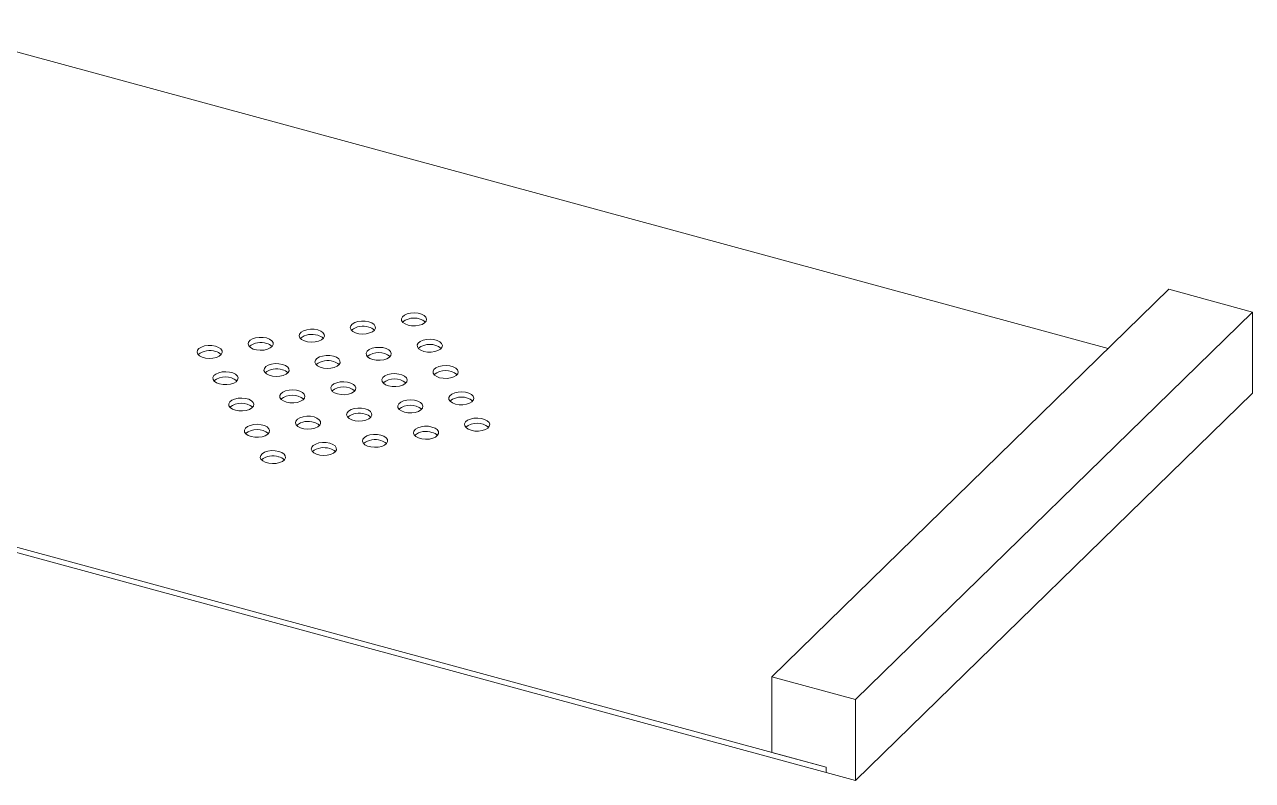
# Model space of a CAD drawing. Header units: millimetres. Extents: x 173 to 1125, y 0 to 736.
# Drawn here: x 1008.3 to 1125.2, y 155 to 227 of the extents above; entities that cross this region are included whole.
import ezdxf

# ---------------------------------------------------------------- set-up
doc = ezdxf.new("R2010")
doc.units = ezdxf.units.MM

msp = doc.modelspace()

# ---------------------------------------------------------------- linework, layer by layer
at = {"color": 7, "linetype": 'Continuous', "lineweight": 15}
for p, q in [((998.01, 226.99), (1111.5, 196.15)), ((1117.27, 201.78), (1079.47, 164.88)), ((1125.23, 199.61), (1117.27, 201.78)), ((1125.23, 199.61), (1087.43, 162.72)), ((1125.23, 191.9), (1125.23, 199.61)), ((1125.23, 191.9), (1087.43, 155)), ((960.21, 190.09), (1084.65, 156.27)), ((960.21, 189.58), (1084.65, 155.76)), ((1079.47, 164.88), (1079.47, 157.68)), ((1087.43, 162.72), (1079.47, 164.88)), ((1087.43, 155), (1087.43, 162.72)), ((1079.47, 157.68), (1084.65, 156.27)), ((1084.65, 156.27), (1084.65, 155.76)), ((1084.65, 155.76), (1087.43, 155))]:
    msp.add_line(p, q, dxfattribs=at)
at = {"color": 7, "linetype": 'Continuous', "lineweight": 15, "flags": 128}
for points in [[(1044.84, 198.37), (1045.17, 198.31), (1045.53, 198.3), (1045.88, 198.35), (1046.18, 198.44), (1046.41, 198.58), (1046.56, 198.75), (1046.6, 198.94), (1046.53, 199.12), (1046.36, 199.28), (1046.11, 199.41), (1045.79, 199.5), (1045.44, 199.53), (1045.08, 199.51), (1044.76, 199.44), (1044.49, 199.32), (1044.3, 199.16), (1044.2, 198.98), (1044.22, 198.8), (1044.34, 198.62), (1044.55, 198.48), (1044.84, 198.37)], [(1036.23, 197.91), (1035.89, 197.97), (1035.53, 197.98), (1035.19, 197.93), (1034.88, 197.83), (1034.65, 197.69), (1034.51, 197.52), (1034.47, 197.34), (1034.54, 197.16), (1034.7, 197), (1034.96, 196.87), (1035.27, 196.78), (1035.62, 196.75), (1035.98, 196.77), (1036.31, 196.84), (1036.58, 196.96), (1036.77, 197.12), (1036.86, 197.3), (1036.85, 197.48), (1036.73, 197.65), (1036.52, 197.8), (1036.23, 197.91)], [(1041.09, 198.68), (1040.75, 198.75), (1040.4, 198.75), (1040.05, 198.7), (1039.75, 198.61), (1039.52, 198.47), (1039.37, 198.3), (1039.33, 198.11), (1039.4, 197.93), (1039.57, 197.77), (1039.82, 197.64), (1040.14, 197.55), (1040.49, 197.52), (1040.84, 197.54), (1041.17, 197.62), (1041.44, 197.74), (1041.63, 197.89), (1041.72, 198.07), (1041.71, 198.25), (1041.59, 198.43), (1041.38, 198.58), (1041.09, 198.68)], [(1026.5, 196.36), (1026.16, 196.42), (1025.8, 196.43), (1025.46, 196.38), (1025.16, 196.28), (1024.92, 196.14), (1024.78, 195.97), (1024.74, 195.79), (1024.81, 195.61), (1024.97, 195.45), (1025.23, 195.32), (1025.54, 195.23), (1025.9, 195.2), (1026.25, 195.22), (1026.58, 195.29), (1026.85, 195.41), (1027.04, 195.57), (1027.13, 195.75), (1027.12, 195.93), (1027, 196.1), (1026.79, 196.25), (1026.5, 196.36)], [(1031.36, 197.14), (1031.03, 197.2), (1030.67, 197.2), (1030.32, 197.16), (1030.02, 197.06), (1029.79, 196.92), (1029.64, 196.75), (1029.6, 196.57), (1029.67, 196.38), (1029.84, 196.22), (1030.09, 196.09), (1030.41, 196.01), (1030.76, 195.97), (1031.12, 195.99), (1031.44, 196.07), (1031.71, 196.19), (1031.9, 196.34), (1032, 196.52), (1031.98, 196.7), (1031.86, 196.88), (1031.65, 197.03), (1031.36, 197.14)], [(1046.34, 195.86), (1046.68, 195.8), (1047.03, 195.79), (1047.38, 195.84), (1047.68, 195.94), (1047.92, 196.08), (1048.06, 196.25), (1048.1, 196.43), (1048.03, 196.61), (1047.86, 196.78), (1047.61, 196.91), (1047.3, 196.99), (1046.94, 197.03), (1046.59, 197), (1046.26, 196.93), (1045.99, 196.81), (1045.8, 196.65), (1045.71, 196.48), (1045.72, 196.29), (1045.84, 196.12), (1046.05, 195.97), (1046.34, 195.86)], [(1037.73, 195.41), (1037.39, 195.47), (1037.04, 195.47), (1036.69, 195.42), (1036.39, 195.33), (1036.16, 195.19), (1036.01, 195.02), (1035.97, 194.84), (1036.04, 194.65), (1036.21, 194.49), (1036.46, 194.36), (1036.78, 194.28), (1037.13, 194.24), (1037.48, 194.26), (1037.81, 194.34), (1038.08, 194.46), (1038.27, 194.61), (1038.36, 194.79), (1038.35, 194.97), (1038.23, 195.15), (1038.02, 195.3), (1037.73, 195.41)], [(1041.48, 195.09), (1041.81, 195.03), (1042.17, 195.02), (1042.52, 195.07), (1042.82, 195.16), (1043.05, 195.3), (1043.2, 195.47), (1043.23, 195.66), (1043.17, 195.84), (1043, 196), (1042.75, 196.13), (1042.43, 196.22), (1042.08, 196.25), (1041.72, 196.23), (1041.4, 196.16), (1041.13, 196.04), (1040.94, 195.88), (1040.84, 195.7), (1040.86, 195.52), (1040.98, 195.34), (1041.19, 195.2), (1041.48, 195.09)], [(1032.87, 194.63), (1032.53, 194.69), (1032.17, 194.7), (1031.83, 194.65), (1031.52, 194.55), (1031.29, 194.41), (1031.15, 194.24), (1031.11, 194.06), (1031.18, 193.88), (1031.34, 193.72), (1031.6, 193.59), (1031.91, 193.5), (1032.26, 193.47), (1032.62, 193.49), (1032.95, 193.56), (1033.22, 193.68), (1033.41, 193.84), (1033.5, 194.02), (1033.49, 194.2), (1033.37, 194.37), (1033.16, 194.52), (1032.87, 194.63)], [(1047.84, 193.36), (1048.18, 193.3), (1048.54, 193.29), (1048.88, 193.34), (1049.19, 193.43), (1049.42, 193.57), (1049.56, 193.74), (1049.6, 193.93), (1049.54, 194.11), (1049.37, 194.27), (1049.12, 194.4), (1048.8, 194.49), (1048.45, 194.52), (1048.09, 194.5), (1047.76, 194.43), (1047.49, 194.31), (1047.3, 194.15), (1047.21, 193.97), (1047.22, 193.79), (1047.34, 193.61), (1047.56, 193.47), (1047.84, 193.36)], [(1026.88, 192.76), (1027.22, 192.7), (1027.58, 192.7), (1027.92, 192.74), (1028.23, 192.84), (1028.46, 192.98), (1028.6, 193.15), (1028.64, 193.33), (1028.58, 193.51), (1028.41, 193.68), (1028.16, 193.81), (1027.84, 193.89), (1027.49, 193.93), (1027.13, 193.91), (1026.8, 193.83), (1026.53, 193.71), (1026.34, 193.56), (1026.25, 193.38), (1026.26, 193.19), (1026.38, 193.02), (1026.6, 192.87), (1026.88, 192.76)], [(1038.12, 191.81), (1038.45, 191.75), (1038.81, 191.74), (1039.16, 191.79), (1039.46, 191.89), (1039.69, 192.03), (1039.83, 192.19), (1039.87, 192.38), (1039.81, 192.56), (1039.64, 192.72), (1039.39, 192.85), (1039.07, 192.94), (1038.72, 192.97), (1038.36, 192.95), (1038.04, 192.88), (1037.77, 192.76), (1037.58, 192.6), (1037.48, 192.42), (1037.5, 192.24), (1037.62, 192.06), (1037.83, 191.92), (1038.12, 191.81)], [(1042.98, 192.58), (1043.32, 192.52), (1043.67, 192.51), (1044.02, 192.56), (1044.32, 192.66), (1044.56, 192.8), (1044.7, 192.97), (1044.74, 193.15), (1044.67, 193.33), (1044.5, 193.5), (1044.25, 193.63), (1043.94, 193.71), (1043.58, 193.75), (1043.23, 193.72), (1042.9, 193.65), (1042.63, 193.53), (1042.44, 193.37), (1042.35, 193.2), (1042.36, 193.01), (1042.48, 192.84), (1042.69, 192.69), (1042.98, 192.58)], [(1033.25, 191.03), (1033.59, 190.97), (1033.95, 190.96), (1034.29, 191.01), (1034.59, 191.11), (1034.83, 191.25), (1034.97, 191.42), (1035.01, 191.6), (1034.94, 191.78), (1034.78, 191.95), (1034.52, 192.08), (1034.21, 192.16), (1033.86, 192.2), (1033.5, 192.18), (1033.17, 192.1), (1032.9, 191.98), (1032.71, 191.83), (1032.62, 191.65), (1032.63, 191.46), (1032.75, 191.29), (1032.96, 191.14), (1033.25, 191.03)], [(1049.35, 190.85), (1049.69, 190.79), (1050.04, 190.78), (1050.39, 190.83), (1050.69, 190.93), (1050.92, 191.07), (1051.07, 191.24), (1051.11, 191.42), (1051.04, 191.6), (1050.87, 191.76), (1050.62, 191.89), (1050.3, 191.98), (1049.95, 192.02), (1049.6, 191.99), (1049.27, 191.92), (1049, 191.8), (1048.81, 191.64), (1048.71, 191.47), (1048.73, 191.28), (1048.85, 191.11), (1049.06, 190.96), (1049.35, 190.85)], [(1028.39, 190.26), (1028.73, 190.2), (1029.08, 190.19), (1029.43, 190.24), (1029.73, 190.34), (1029.96, 190.48), (1030.11, 190.64), (1030.15, 190.83), (1030.08, 191.01), (1029.91, 191.17), (1029.66, 191.3), (1029.34, 191.39), (1028.99, 191.42), (1028.64, 191.4), (1028.31, 191.33), (1028.04, 191.21), (1027.85, 191.05), (1027.76, 190.87), (1027.77, 190.69), (1027.89, 190.52), (1028.1, 190.37), (1028.39, 190.26)], [(1044.48, 190.08), (1044.82, 190.02), (1045.18, 190.01), (1045.52, 190.06), (1045.83, 190.15), (1046.06, 190.29), (1046.2, 190.46), (1046.24, 190.65), (1046.18, 190.83), (1046.01, 190.99), (1045.76, 191.12), (1045.44, 191.21), (1045.09, 191.24), (1044.73, 191.22), (1044.4, 191.15), (1044.13, 191.03), (1043.94, 190.87), (1043.85, 190.69), (1043.86, 190.51), (1043.98, 190.33), (1044.2, 190.19), (1044.48, 190.08)], [(1035.88, 189.62), (1035.54, 189.68), (1035.18, 189.69), (1034.83, 189.64), (1034.53, 189.54), (1034.3, 189.4), (1034.16, 189.23), (1034.12, 189.05), (1034.18, 188.87), (1034.35, 188.71), (1034.6, 188.58), (1034.92, 188.49), (1035.27, 188.46), (1035.63, 188.48), (1035.95, 188.55), (1036.23, 188.67), (1036.42, 188.83), (1036.51, 189.01), (1036.49, 189.19), (1036.38, 189.36), (1036.16, 189.51), (1035.88, 189.62)], [(1040.74, 190.39), (1040.4, 190.46), (1040.04, 190.46), (1039.7, 190.41), (1039.4, 190.32), (1039.16, 190.18), (1039.02, 190.01), (1038.98, 189.82), (1039.05, 189.64), (1039.21, 189.48), (1039.47, 189.35), (1039.78, 189.26), (1040.14, 189.23), (1040.49, 189.25), (1040.82, 189.33), (1041.09, 189.45), (1041.28, 189.6), (1041.37, 189.78), (1041.36, 189.96), (1041.24, 190.14), (1041.03, 190.29), (1040.74, 190.39)], [(1050.85, 188.35), (1051.19, 188.28), (1051.55, 188.28), (1051.89, 188.33), (1052.19, 188.42), (1052.43, 188.56), (1052.57, 188.73), (1052.61, 188.92), (1052.54, 189.1), (1052.38, 189.26), (1052.12, 189.39), (1051.81, 189.48), (1051.46, 189.51), (1051.1, 189.49), (1050.77, 189.42), (1050.5, 189.3), (1050.31, 189.14), (1050.22, 188.96), (1050.23, 188.78), (1050.35, 188.6), (1050.56, 188.45), (1050.85, 188.35)], [(1029.89, 187.75), (1030.23, 187.69), (1030.59, 187.69), (1030.93, 187.73), (1031.23, 187.83), (1031.47, 187.97), (1031.61, 188.14), (1031.65, 188.32), (1031.58, 188.5), (1031.42, 188.67), (1031.16, 188.8), (1030.85, 188.88), (1030.5, 188.92), (1030.14, 188.9), (1029.81, 188.82), (1029.54, 188.7), (1029.35, 188.55), (1029.26, 188.37), (1029.27, 188.18), (1029.39, 188.01), (1029.6, 187.86), (1029.89, 187.75)], [(1047.11, 188.66), (1046.77, 188.73), (1046.41, 188.73), (1046.07, 188.68), (1045.76, 188.59), (1045.53, 188.45), (1045.39, 188.28), (1045.35, 188.09), (1045.41, 187.91), (1045.58, 187.75), (1045.84, 187.62), (1046.15, 187.53), (1046.5, 187.5), (1046.86, 187.52), (1047.19, 187.59), (1047.46, 187.71), (1047.65, 187.87), (1047.74, 188.05), (1047.73, 188.23), (1047.61, 188.41), (1047.4, 188.56), (1047.11, 188.66)], [(1037.38, 187.12), (1037.04, 187.18), (1036.68, 187.18), (1036.34, 187.14), (1036.04, 187.04), (1035.8, 186.9), (1035.66, 186.73), (1035.62, 186.55), (1035.69, 186.36), (1035.85, 186.2), (1036.11, 186.07), (1036.42, 185.99), (1036.78, 185.95), (1037.13, 185.97), (1037.46, 186.05), (1037.73, 186.17), (1037.92, 186.32), (1038.01, 186.5), (1038, 186.68), (1037.88, 186.86), (1037.67, 187.01), (1037.38, 187.12)], [(1042.24, 187.89), (1041.91, 187.95), (1041.55, 187.96), (1041.2, 187.91), (1040.9, 187.81), (1040.67, 187.67), (1040.52, 187.5), (1040.48, 187.32), (1040.55, 187.14), (1040.72, 186.98), (1040.97, 186.85), (1041.29, 186.76), (1041.64, 186.73), (1041.99, 186.75), (1042.32, 186.82), (1042.59, 186.94), (1042.78, 187.1), (1042.88, 187.27), (1042.86, 187.46), (1042.74, 187.63), (1042.53, 187.78), (1042.24, 187.89)], [(1032.52, 186.34), (1032.18, 186.4), (1031.82, 186.41), (1031.47, 186.36), (1031.17, 186.26), (1030.94, 186.12), (1030.8, 185.95), (1030.76, 185.77), (1030.82, 185.59), (1030.99, 185.43), (1031.24, 185.3), (1031.56, 185.21), (1031.91, 185.18), (1032.27, 185.2), (1032.59, 185.27), (1032.87, 185.39), (1033.06, 185.55), (1033.15, 185.73), (1033.13, 185.91), (1033.02, 186.08), (1032.8, 186.23), (1032.52, 186.34)]]:
    msp.add_lwpolyline(points, dxfattribs=at)
at = {"color": 7, "linetype": 'Continuous', "lineweight": 15}
for centre, radius, start, end in [((1045.4, 197.29), 1.75, 51.4538, 128.5462), ((1040.53, 196.54), 1.73, 70.9103, 128.9755), ((1040.89, 197.17), 1.02, 44.1744, 78.6488), ((1030.8, 194.99), 1.73, 70.9103, 128.9755), ((1031.16, 195.62), 1.02, 44.1744, 78.6488), ((1035.66, 195.76), 1.73, 70.9103, 128.9755), ((1036.03, 196.4), 1.02, 44.1744, 78.6488), ((1046.9, 194.78), 1.75, 51.4538, 128.5462), ((1025.94, 194.21), 1.73, 70.9103, 128.9755), ((1026.3, 194.85), 1.02, 44.1744, 78.6488), ((1042.04, 194.01), 1.75, 51.4538, 128.5462), ((1032.3, 192.48), 1.73, 70.9103, 128.9755), ((1032.67, 193.12), 1.02, 44.1744, 78.6488), ((1037.17, 193.26), 1.73, 70.9103, 128.9755), ((1037.53, 193.89), 1.02, 44.1744, 78.6488), ((1027.44, 191.68), 1.75, 51.4538, 128.5462), ((1043.54, 191.5), 1.75, 51.4538, 128.5462), ((1048.4, 192.28), 1.75, 51.4538, 128.5462), ((1038.68, 190.73), 1.75, 51.4538, 128.5462), ((1028.95, 189.18), 1.75, 51.4538, 128.5462), ((1033.81, 189.95), 1.75, 51.4538, 128.5462), ((1045.04, 189), 1.75, 51.4538, 128.5462), ((1049.91, 189.77), 1.75, 51.4538, 128.5462), ((1040.17, 188.25), 1.73, 70.9103, 128.9755), ((1040.54, 188.88), 1.02, 44.1744, 78.6488), ((1030.45, 186.67), 1.75, 51.4538, 128.5462), ((1035.31, 187.47), 1.73, 70.9103, 128.9755), ((1035.67, 188.11), 1.02, 44.1744, 78.6488), ((1046.54, 186.52), 1.73, 70.9103, 128.9755), ((1051.41, 187.27), 1.75, 51.4538, 128.5462), ((1041.68, 185.74), 1.73, 70.9103, 128.9755), ((1042.04, 186.37), 1.02, 44.1744, 78.6488), ((1046.91, 187.15), 1.02, 44.1744, 78.6488), ((1031.95, 184.19), 1.73, 70.9103, 128.9755), ((1036.81, 184.97), 1.73, 70.9103, 128.9755), ((1037.18, 185.6), 1.02, 44.1744, 78.6488), ((1032.31, 184.83), 1.02, 44.1744, 78.6488)]:
    msp.add_arc(centre, radius, start, end, dxfattribs=at)

doc.saveas('drawing.dxf')
